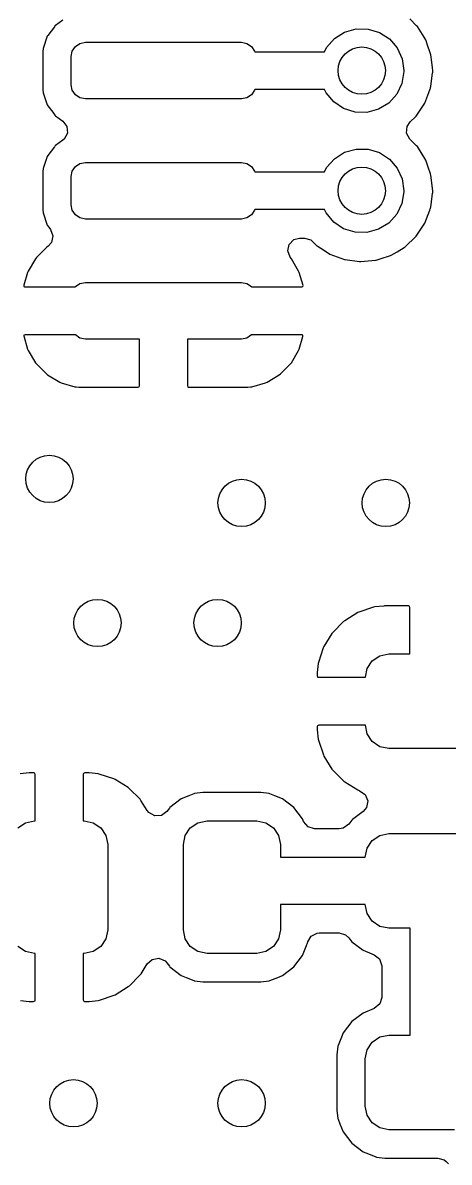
# Model space of a CAD drawing. Extents: x 0.02 to 3.18, y 0.02 to 2.78.
# Drawn here: x 0.8289 to 1.0064, y 1.5355 to 2.0099 of the extents above; entities that cross this region are included whole.
import ezdxf

# ---------------------------------------------------------------- set-up
doc = ezdxf.new("R2010")
doc.units = 0
doc.header["$MEASUREMENT"] = 0
doc.layers.add('BLACK', color=7, linetype='CONTINUOUS')

msp = doc.modelspace()

# ---------------------------------------------------------------- linework, layer by layer
at = {"layer": 'BLACK', "linetype": 'CONTINUOUS'}
for p, q in [((0.842057, 2.00829), (0.839329, 2.0046)), ((0.842278, 2.00859), (0.842057, 2.00829)), ((0.842576, 2.00881), (0.842278, 2.00859)), ((0.845556, 2.01101), (0.842576, 2.00881)), ((0.842576, 2.00881), (0.842576, 2.00881)), ((0.962846, 2.00599), (0.967622, 2.00736)), ((0.967622, 2.00736), (0.97259, 2.00733)), ((0.97259, 2.00733), (0.977349, 2.0059)), ((0.992828, 2.00867), (0.989998, 2.01152)), ((0.993147, 2.00835), (0.992828, 2.00867)), ((0.996637, 2.00276), (0.993147, 2.00835)), ((0.839109, 2.0043), (0.837342, 1.99927)), ((0.839329, 2.0046), (0.839109, 2.0043)), ((0.839329, 2.0046), (0.839329, 2.0046)), ((0.955357, 1.99962), (0.958645, 2.00334)), ((0.958645, 2.00334), (0.962846, 2.00599)), ((0.977349, 2.0059), (0.981517, 2.0032)), ((0.981517, 2.0032), (0.984759, 1.99944)), ((0.997394, 2.00059), (0.996637, 2.00276)), ((0.837342, 1.99927), (0.837224, 1.99802)), ((0.837224, 1.99802), (0.837224, 1.98198)), ((0.849055, 1.99591), (0.849505, 1.99817)), ((0.849505, 1.99817), (0.850785, 2.00008)), ((0.850785, 2.00008), (0.852701, 2.00136)), ((0.852701, 2.00136), (0.854961, 2.00181)), ((0.854961, 2.00181), (0.919921, 2.00181)), ((0.919921, 2.00181), (0.922181, 2.00136)), ((0.922181, 2.00136), (0.924097, 2.00008)), ((0.924097, 2.00008), (0.925377, 1.99817)), ((0.925377, 1.99817), (0.925435, 1.99787)), ((0.925435, 1.99787), (0.954538, 1.99787)), ((0.954538, 1.99787), (0.955357, 1.99962)), ((0.984759, 1.99944), (0.986815, 1.99492)), ((0.998505, 1.9974), (0.997394, 2.00059)), ((0.849055, 1.98409), (0.849055, 1.99591)), ((0.986815, 1.99492), (0.98752, 1.99)), ((0.998802, 1.99654), (0.998505, 1.9974)), ((0.999148, 1.99346), (0.998802, 1.99654)), ((0.999407, 1.99116), (0.999148, 1.99346)), ((0.987514, 1.98957), (0.98669, 1.98467)), ((0.98752, 1.99), (0.987514, 1.98957)), ((0.998708, 1.98337), (0.999503, 1.98902)), ((0.999536, 1.99), (0.999407, 1.99116)), ((0.999503, 1.98902), (0.999525, 1.98918)), ((0.999503, 1.98902), (0.999503, 1.98902)), ((0.999525, 1.98918), (0.999536, 1.99)), ((0.849505, 1.98183), (0.849055, 1.98409)), ((0.98669, 1.98467), (0.984524, 1.9802)), ((0.998608, 1.98265), (0.998708, 1.98337)), ((0.837224, 1.98198), (0.837342, 1.98073)), ((0.837342, 1.98073), (0.839109, 1.9757)), ((0.850785, 1.97992), (0.849505, 1.98183)), ((0.852701, 1.97864), (0.850785, 1.97992)), ((0.854961, 1.97819), (0.852701, 1.97864)), ((0.922181, 1.97864), (0.919921, 1.97819)), ((0.924097, 1.97992), (0.922181, 1.97864)), ((0.925377, 1.98183), (0.924097, 1.97992)), ((0.925435, 1.98213), (0.925377, 1.98183)), ((0.954517, 1.98213), (0.925435, 1.98213)), ((0.955126, 1.98074), (0.954517, 1.98213)), ((0.958323, 1.97694), (0.955126, 1.98074)), ((0.984524, 1.9802), (0.981191, 1.97652)), ((0.99627, 1.9765), (0.997955, 1.98093)), ((0.997955, 1.98093), (0.99851, 1.9824)), ((0.99851, 1.9824), (0.998608, 1.98265)), ((0.99851, 1.9824), (0.99851, 1.9824)), ((0.839109, 1.9757), (0.839329, 1.9754)), ((0.839329, 1.9754), (0.839329, 1.9754)), ((0.839329, 1.9754), (0.841359, 1.97265)), ((0.919921, 1.97819), (0.854961, 1.97819)), ((0.962458, 1.97419), (0.958323, 1.97694)), ((0.967199, 1.97271), (0.962458, 1.97419)), ((0.976958, 1.97392), (0.972165, 1.97261)), ((0.981191, 1.97652), (0.976958, 1.97392)), ((0.992626, 1.97101), (0.99627, 1.9765)), ((0.841359, 1.97265), (0.842278, 1.97141)), ((0.842278, 1.97141), (0.842576, 1.97119)), ((0.842576, 1.97119), (0.842576, 1.97119)), ((0.842576, 1.97119), (0.845556, 1.96899)), ((0.845556, 1.96899), (0.847245, 1.96676)), ((0.972165, 1.97261), (0.967199, 1.97271)), ((0.990097, 1.96861), (0.992425, 1.97082)), ((0.992425, 1.97082), (0.992626, 1.97101)), ((0.992425, 1.97082), (0.992425, 1.97082)), ((0.847245, 1.96676), (0.847462, 1.96398)), ((0.988667, 1.96398), (0.988876, 1.96676)), ((0.988876, 1.96676), (0.990097, 1.96861)), ((0.845556, 1.96101), (0.842576, 1.95881)), ((0.846139, 1.96151), (0.845556, 1.96101)), ((0.847462, 1.96398), (0.846139, 1.96151)), ((0.989998, 1.96152), (0.988667, 1.96398)), ((0.992748, 1.95875), (0.989998, 1.96152)), ((0.842057, 1.95829), (0.839329, 1.9546)), ((0.842278, 1.95859), (0.842057, 1.95829)), ((0.842576, 1.95881), (0.842278, 1.95859)), ((0.842576, 1.95881), (0.842576, 1.95881)), ((0.958645, 1.95334), (0.962846, 1.95599)), ((0.962846, 1.95599), (0.967622, 1.95736)), ((0.967622, 1.95736), (0.97259, 1.95733)), ((0.97259, 1.95733), (0.977349, 1.9559)), ((0.977349, 1.9559), (0.981517, 1.9532)), ((0.993147, 1.95835), (0.992748, 1.95875)), ((0.996637, 1.95276), (0.993147, 1.95835)), ((0.839109, 1.9543), (0.837342, 1.94927)), ((0.839329, 1.9546), (0.839109, 1.9543)), ((0.839329, 1.9546), (0.839329, 1.9546)), ((0.849505, 1.94817), (0.850785, 1.95008)), ((0.850785, 1.95008), (0.852701, 1.95136)), ((0.852701, 1.95136), (0.854961, 1.95181)), ((0.854961, 1.95181), (0.919921, 1.95181)), ((0.919921, 1.95181), (0.922181, 1.95136)), ((0.922181, 1.95136), (0.924097, 1.95008)), ((0.924097, 1.95008), (0.925377, 1.94817)), ((0.955357, 1.94962), (0.958645, 1.95334)), ((0.981517, 1.9532), (0.984759, 1.94944)), ((0.997672, 1.94979), (0.996637, 1.95276)), ((0.837342, 1.94927), (0.837224, 1.94802)), ((0.837224, 1.94802), (0.837224, 1.93198)), ((0.849055, 1.94591), (0.849505, 1.94817)), ((0.849055, 1.93409), (0.849055, 1.94591)), ((0.925377, 1.94817), (0.925435, 1.94787)), ((0.925435, 1.94787), (0.954538, 1.94787)), ((0.954538, 1.94787), (0.955357, 1.94962)), ((0.984759, 1.94944), (0.986815, 1.94492)), ((0.998612, 1.94709), (0.997672, 1.94979)), ((0.998802, 1.94654), (0.998612, 1.94709)), ((0.999536, 1.94), (0.998802, 1.94654)), ((0.986815, 1.94492), (0.98752, 1.94)), ((0.987514, 1.93957), (0.98669, 1.93467)), ((0.98752, 1.94), (0.987514, 1.93957)), ((0.998813, 1.93411), (0.999503, 1.93902)), ((0.999503, 1.93902), (0.999525, 1.93918)), ((0.999503, 1.93902), (0.999503, 1.93902)), ((0.999525, 1.93918), (0.999536, 1.94)), ((0.837224, 1.93198), (0.837342, 1.93073)), ((0.849505, 1.93183), (0.849055, 1.93409)), ((0.850785, 1.92992), (0.849505, 1.93183)), ((0.925377, 1.93183), (0.924097, 1.92992)), ((0.925435, 1.93213), (0.925377, 1.93183)), ((0.954517, 1.93213), (0.925435, 1.93213)), ((0.955126, 1.93074), (0.954517, 1.93213)), ((0.98669, 1.93467), (0.984524, 1.9302)), ((0.99627, 1.9265), (0.998306, 1.93186)), ((0.998306, 1.93186), (0.99851, 1.9324)), ((0.99851, 1.9324), (0.998608, 1.93265)), ((0.99851, 1.9324), (0.99851, 1.9324)), ((0.998608, 1.93265), (0.998813, 1.93411)), ((0.837342, 1.93073), (0.839109, 1.9257)), ((0.852701, 1.92864), (0.850785, 1.92992)), ((0.854961, 1.92819), (0.852701, 1.92864)), ((0.919921, 1.92819), (0.854961, 1.92819)), ((0.922181, 1.92864), (0.919921, 1.92819)), ((0.924097, 1.92992), (0.922181, 1.92864)), ((0.958323, 1.92694), (0.955126, 1.93074)), ((0.962458, 1.92419), (0.958323, 1.92694)), ((0.981191, 1.92652), (0.976958, 1.92392)), ((0.984524, 1.9302), (0.981191, 1.92652)), ((0.992626, 1.92101), (0.99627, 1.9265)), ((0.839109, 1.9257), (0.839329, 1.9254)), ((0.839329, 1.9254), (0.839329, 1.9254)), ((0.839329, 1.9254), (0.840509, 1.92381)), ((0.840509, 1.92381), (0.841469, 1.92118)), ((0.967199, 1.92271), (0.962458, 1.92419)), ((0.972165, 1.92261), (0.967199, 1.92271)), ((0.976958, 1.92392), (0.972165, 1.92261)), ((0.839472, 1.91689), (0.838736, 1.91632)), ((0.840857, 1.91845), (0.839411, 1.91697)), ((0.839411, 1.91697), (0.839472, 1.91689)), ((0.841469, 1.92118), (0.840857, 1.91845)), ((0.939184, 1.9149), (0.939731, 1.91764)), ((0.939731, 1.91764), (0.941673, 1.91965)), ((0.941673, 1.91965), (0.944125, 1.9203)), ((0.944125, 1.9203), (0.946119, 1.9203)), ((0.946119, 1.9203), (0.948801, 1.91951)), ((0.948801, 1.91951), (0.949687, 1.91878)), ((0.949687, 1.91878), (0.951173, 1.91724)), ((0.951173, 1.91724), (0.951405, 1.91709)), ((0.951405, 1.91709), (0.951405, 1.91709)), ((0.951405, 1.91709), (0.954486, 1.91507)), ((0.987858, 1.91647), (0.992626, 1.92101)), ((0.834549, 1.91213), (0.83417, 1.91164)), ((0.838736, 1.91632), (0.834549, 1.91213)), ((0.940205, 1.91229), (0.939184, 1.9149)), ((0.940712, 1.91164), (0.940205, 1.91229)), ((0.954486, 1.91507), (0.956683, 1.91364)), ((0.956683, 1.91364), (0.962855, 1.91134)), ((0.977641, 1.91162), (0.981938, 1.91302)), ((0.981938, 1.91302), (0.982201, 1.9131)), ((0.981938, 1.91302), (0.981938, 1.91302)), ((0.982201, 1.9131), (0.98473, 1.91461)), ((0.98473, 1.91461), (0.987619, 1.91633)), ((0.987619, 1.91633), (0.987858, 1.91647)), ((0.987619, 1.91633), (0.987619, 1.91633)), ((0.83417, 1.91164), (0.831156, 1.90654)), ((0.943726, 1.90654), (0.940712, 1.91164)), ((0.962855, 1.91134), (0.963129, 1.9113)), ((0.963129, 1.9113), (0.963129, 1.9113)), ((0.963129, 1.9113), (0.969107, 1.91051)), ((0.969107, 1.91051), (0.969107, 1.91051)), ((0.969107, 1.91051), (0.969381, 1.91047)), ((0.969381, 1.91047), (0.969657, 1.9105)), ((0.969657, 1.9105), (0.969658, 1.9105)), ((0.969658, 1.9105), (0.975663, 1.91104)), ((0.975663, 1.91104), (0.975939, 1.91107)), ((0.975939, 1.91107), (0.977641, 1.91162)), ((0.83091, 1.90598), (0.829372, 1.90068)), ((0.831156, 1.90654), (0.83091, 1.90598)), ((0.943972, 1.90598), (0.943726, 1.90654)), ((0.945573, 1.90047), (0.943972, 1.90598)), ((0.829372, 1.90068), (0.829374, 1.90013)), ((0.829374, 1.90013), (0.82966, 1.9)), ((0.82966, 1.9), (0.85073, 1.9)), ((0.85073, 1.9), (0.850785, 1.90008)), ((0.850785, 1.90008), (0.852701, 1.90136)), ((0.852701, 1.90136), (0.854961, 1.90181)), ((0.854961, 1.90181), (0.919921, 1.90181)), ((0.919921, 1.90181), (0.922181, 1.90136)), ((0.922181, 1.90136), (0.924097, 1.90008)), ((0.924097, 1.90008), (0.924151, 1.9)), ((0.924151, 1.9), (0.944995, 1.9)), ((0.944995, 1.9), (0.945528, 1.90016)), ((0.945528, 1.90016), (0.945573, 1.90047)), ((0.829354, 1.87984), (0.829309, 1.87953)), ((0.829309, 1.87953), (0.83091, 1.87402)), ((0.829887, 1.88), (0.829354, 1.87984)), ((0.85073, 1.88), (0.829887, 1.88)), ((0.850785, 1.87992), (0.85073, 1.88)), ((0.852701, 1.87864), (0.850785, 1.87992)), ((0.924097, 1.87992), (0.922181, 1.87864)), ((0.924151, 1.88), (0.924097, 1.87992)), ((0.945222, 1.88), (0.924151, 1.88)), ((0.943972, 1.87402), (0.945509, 1.87932)), ((0.945508, 1.87987), (0.945222, 1.88)), ((0.945509, 1.87932), (0.945508, 1.87987)), ((0.854961, 1.87819), (0.852701, 1.87864)), ((0.877441, 1.87819), (0.854961, 1.87819)), ((0.877441, 1.85872), (0.877441, 1.87819)), ((0.919921, 1.87819), (0.897441, 1.87819)), ((0.897441, 1.87819), (0.897441, 1.8589)), ((0.922181, 1.87864), (0.919921, 1.87819)), ((0.83091, 1.87402), (0.831156, 1.87346)), ((0.831156, 1.87346), (0.83417, 1.86836)), ((0.940712, 1.86836), (0.943726, 1.87346)), ((0.943726, 1.87346), (0.943972, 1.87402)), ((0.83417, 1.86836), (0.834549, 1.86787)), ((0.834549, 1.86787), (0.838736, 1.86368)), ((0.936146, 1.86368), (0.940333, 1.86787)), ((0.940333, 1.86787), (0.940712, 1.86836)), ((0.838736, 1.86368), (0.839225, 1.8633)), ((0.839225, 1.8633), (0.844322, 1.86029)), ((0.844322, 1.86029), (0.84489, 1.86004)), ((0.84489, 1.86004), (0.850632, 1.85838)), ((0.924249, 1.85838), (0.929992, 1.86004)), ((0.929992, 1.86004), (0.93056, 1.86029)), ((0.93056, 1.86029), (0.935657, 1.8633)), ((0.935657, 1.8633), (0.936146, 1.86368)), ((0.850632, 1.85838), (0.851129, 1.85828)), ((0.851129, 1.85828), (0.852247, 1.8582)), ((0.852247, 1.8582), (0.852441, 1.85819)), ((0.852441, 1.85819), (0.876728, 1.85819)), ((0.876728, 1.85819), (0.877328, 1.85837)), ((0.877328, 1.85837), (0.877375, 1.85842)), ((0.877375, 1.85842), (0.877441, 1.85872)), ((0.897441, 1.8589), (0.897617, 1.8583)), ((0.897617, 1.8583), (0.897672, 1.85825)), ((0.897672, 1.85825), (0.897974, 1.85819)), ((0.897974, 1.85819), (0.92244, 1.85819)), ((0.92244, 1.85819), (0.922635, 1.8582)), ((0.922635, 1.8582), (0.923753, 1.85828)), ((0.923753, 1.85828), (0.924249, 1.85838)), ((0.974898, 1.76657), (0.968827, 1.76454)), ((0.975425, 1.76668), (0.974898, 1.76657)), ((0.979188, 1.76707), (0.975425, 1.76668)), ((0.979445, 1.76709), (0.979188, 1.76707)), ((0.989467, 1.76709), (0.979445, 1.76709)), ((0.989769, 1.76702), (0.989467, 1.76709)), ((0.989824, 1.76697), (0.989769, 1.76702)), ((0.99, 1.76637), (0.989824, 1.76697)), ((0.99, 1.74709), (0.99, 1.76637)), ((0.962433, 1.76059), (0.957924, 1.75607)), ((0.962882, 1.76094), (0.962433, 1.76059)), ((0.968309, 1.7643), (0.962882, 1.76094)), ((0.968827, 1.76454), (0.968309, 1.7643)), ((0.957569, 1.75562), (0.95422, 1.75019)), ((0.957924, 1.75607), (0.957569, 1.75562)), ((0.953978, 1.74967), (0.951963, 1.74359)), ((0.95422, 1.75019), (0.953978, 1.74967)), ((0.974339, 1.7442), (0.977533, 1.74634)), ((0.977533, 1.74634), (0.981299, 1.74709)), ((0.981299, 1.74709), (0.99, 1.74709)), ((0.95185, 1.74307), (0.95147, 1.73935)), ((0.951963, 1.74359), (0.95185, 1.74307)), ((0.972206, 1.74101), (0.974339, 1.7442)), ((0.95147, 1.73935), (0.951457, 1.7391)), ((0.951457, 1.7391), (0.951457, 1.73811)), ((0.951457, 1.73811), (0.951633, 1.73751)), ((0.951633, 1.73751), (0.951688, 1.73747)), ((0.951688, 1.73747), (0.95199, 1.7374)), ((0.95199, 1.7374), (0.971488, 1.7374)), ((0.971488, 1.7374), (0.972206, 1.74101)), ((0.951523, 1.71717), (0.951457, 1.71687)), ((0.951457, 1.71687), (0.951457, 1.7157)), ((0.951457, 1.7157), (0.95147, 1.71545)), ((0.95147, 1.71545), (0.951861, 1.71168)), ((0.95157, 1.71723), (0.951523, 1.71717)), ((0.95217, 1.7174), (0.95157, 1.71723)), ((0.971488, 1.7174), (0.95217, 1.7174)), ((0.972206, 1.71379), (0.971488, 1.7174)), ((0.974339, 1.7106), (0.972206, 1.71379)), ((0.951861, 1.71168), (0.951974, 1.71116)), ((0.951974, 1.71116), (0.954, 1.70509)), ((0.977533, 1.70847), (0.974339, 1.7106)), ((0.981299, 1.70772), (0.977533, 1.70847)), ((0.954, 1.70509), (0.954243, 1.70457)), ((0.954243, 1.70457), (0.957601, 1.69914)), ((1.0187, 1.70772), (0.981299, 1.70772)), ((0.957601, 1.69914), (0.957957, 1.69869)), ((0.957957, 1.69869), (0.962474, 1.69418)), ((0.831629, 1.69755), (0.827866, 1.69716)), ((0.831886, 1.69756), (0.831629, 1.69755)), ((0.833541, 1.69756), (0.831886, 1.69756)), ((0.833844, 1.69749), (0.833541, 1.69756)), ((0.833899, 1.69745), (0.833844, 1.69749)), ((0.834075, 1.69685), (0.833899, 1.69745)), ((0.834075, 1.67756), (0.834075, 1.69685)), ((0.854141, 1.69733), (0.854075, 1.69703)), ((0.854075, 1.69703), (0.854075, 1.67756)), ((0.854188, 1.69738), (0.854141, 1.69733)), ((0.854788, 1.69756), (0.854188, 1.69738)), ((0.856266, 1.69756), (0.854788, 1.69756)), ((0.856518, 1.69755), (0.856266, 1.69756)), ((0.860233, 1.69717), (0.856518, 1.69755)), ((0.860759, 1.69705), (0.860233, 1.69717)), ((0.866834, 1.69504), (0.860759, 1.69705)), ((0.867353, 1.6948), (0.866834, 1.69504)), ((0.872786, 1.69145), (0.867353, 1.6948)), ((0.962474, 1.69418), (0.962923, 1.69383)), ((0.962923, 1.69383), (0.968356, 1.69048)), ((0.873235, 1.69109), (0.872786, 1.69145)), ((0.877752, 1.68658), (0.873235, 1.69109)), ((0.903907, 1.68939), (0.900372, 1.68896)), ((0.927944, 1.68939), (0.903907, 1.68939)), ((0.931478, 1.68896), (0.927944, 1.68939)), ((0.968356, 1.69048), (0.968875, 1.69024)), ((0.968875, 1.69024), (0.969118, 1.69016)), ((0.969118, 1.69016), (0.971416, 1.68857)), ((0.878108, 1.68613), (0.877752, 1.68658)), ((0.880707, 1.68193), (0.878108, 1.68613)), ((0.894851, 1.68678), (0.890121, 1.68319)), ((0.898037, 1.68804), (0.894851, 1.68678)), ((0.900076, 1.68884), (0.898037, 1.68804)), ((0.900372, 1.68896), (0.900076, 1.68884)), ((0.900076, 1.68884), (0.900076, 1.68884)), ((0.931775, 1.68884), (0.931478, 1.68896)), ((0.933813, 1.68804), (0.931775, 1.68884)), ((0.931775, 1.68884), (0.931775, 1.68884)), ((0.936999, 1.68678), (0.933813, 1.68804)), ((0.941729, 1.68319), (0.936999, 1.68678)), ((0.971416, 1.68857), (0.972488, 1.68598)), ((0.972488, 1.68598), (0.971995, 1.68323)), ((0.881394, 1.68106), (0.880707, 1.68193)), ((0.883838, 1.6797), (0.881394, 1.68106)), ((0.886627, 1.67989), (0.883838, 1.6797)), ((0.888876, 1.68155), (0.886627, 1.67989)), ((0.889917, 1.68292), (0.888876, 1.68155)), ((0.890121, 1.68319), (0.889917, 1.68292)), ((0.945319, 1.67846), (0.941729, 1.68319)), ((0.970556, 1.6815), (0.966099, 1.67811)), ((0.971995, 1.68323), (0.970556, 1.6815)), ((0.82678, 1.67468), (0.829974, 1.67681)), ((0.829974, 1.67681), (0.83374, 1.67756)), ((0.83374, 1.67756), (0.834075, 1.67756)), ((0.854075, 1.67756), (0.854409, 1.67756)), ((0.854409, 1.67756), (0.858176, 1.67681)), ((0.858176, 1.67681), (0.861369, 1.67468)), ((0.898631, 1.67468), (0.901824, 1.67681)), ((0.901824, 1.67681), (0.905591, 1.67756)), ((0.905591, 1.67756), (0.92626, 1.67756)), ((0.92626, 1.67756), (0.930026, 1.67681)), ((0.930026, 1.67681), (0.93322, 1.67468)), ((0.945587, 1.67778), (0.945319, 1.67846)), ((0.945735, 1.67741), (0.945587, 1.67778)), ((0.947665, 1.67506), (0.945735, 1.67741)), ((0.950347, 1.67427), (0.947665, 1.67506)), ((0.964557, 1.67623), (0.962308, 1.67457)), ((0.964566, 1.67624), (0.964557, 1.67623)), ((0.96583, 1.67791), (0.964566, 1.67624)), ((0.966099, 1.67811), (0.96583, 1.67791)), ((0.966099, 1.67811), (0.966099, 1.67811)), ((0.861369, 1.67468), (0.863503, 1.67148)), ((0.863503, 1.67148), (0.864252, 1.66772)), ((0.895748, 1.66772), (0.896497, 1.67148)), ((0.896497, 1.67148), (0.898631, 1.67468)), ((0.93322, 1.67468), (0.935353, 1.67148)), ((0.935353, 1.67148), (0.936102, 1.66772)), ((0.960605, 1.67427), (0.950347, 1.67427)), ((0.962308, 1.67457), (0.960605, 1.67427)), ((0.974339, 1.6694), (0.977533, 1.67153)), ((0.977533, 1.67153), (0.981299, 1.67228)), ((0.981299, 1.67228), (1.0187, 1.67228)), ((0.864252, 1.66772), (0.864252, 1.63228)), ((0.895748, 1.63228), (0.895748, 1.66772)), ((0.936102, 1.66772), (0.936102, 1.66244)), ((0.971457, 1.66244), (0.972206, 1.66621)), ((0.972206, 1.66621), (0.974339, 1.6694)), ((0.936102, 1.66244), (0.971457, 1.66244)), ((0.971457, 1.64276), (0.936102, 1.64276)), ((0.936102, 1.64276), (0.936102, 1.63228)), ((0.972206, 1.63899), (0.971457, 1.64276)), ((0.974339, 1.6358), (0.972206, 1.63899)), ((0.864252, 1.63228), (0.863503, 1.62852)), ((0.896497, 1.62852), (0.895748, 1.63228)), ((0.936102, 1.63228), (0.935353, 1.62852)), ((0.977533, 1.63366), (0.974339, 1.6358)), ((0.981299, 1.63291), (0.977533, 1.63366)), ((0.990157, 1.63291), (0.981299, 1.63291)), ((0.990157, 1.58839), (0.990157, 1.63291)), ((0.863503, 1.62852), (0.861369, 1.62532)), ((0.898631, 1.62532), (0.896497, 1.62852)), ((0.935353, 1.62852), (0.93322, 1.62532)), ((0.947527, 1.62724), (0.948917, 1.62959)), ((0.948917, 1.62959), (0.951415, 1.63085)), ((0.951415, 1.63085), (0.952302, 1.63093)), ((0.952302, 1.63093), (0.960605, 1.63093)), ((0.960605, 1.63093), (0.963287, 1.63014)), ((0.963287, 1.63014), (0.964557, 1.62896)), ((0.964557, 1.62896), (0.96583, 1.62729)), ((0.829974, 1.62319), (0.82678, 1.62532)), ((0.83374, 1.62244), (0.829974, 1.62319)), ((0.858176, 1.62319), (0.854409, 1.62244)), ((0.861369, 1.62532), (0.858176, 1.62319)), ((0.901824, 1.62319), (0.898631, 1.62532)), ((0.905591, 1.62244), (0.901824, 1.62319)), ((0.930026, 1.62319), (0.92626, 1.62244)), ((0.93322, 1.62532), (0.930026, 1.62319)), ((0.945319, 1.62154), (0.946947, 1.62565)), ((0.946947, 1.62565), (0.947388, 1.62677)), ((0.947388, 1.62677), (0.947505, 1.62707)), ((0.947388, 1.62677), (0.947388, 1.62677)), ((0.947505, 1.62707), (0.947527, 1.62724)), ((0.96583, 1.62729), (0.97056, 1.6237)), ((0.97056, 1.6237), (0.974246, 1.62224)), ((0.834075, 1.62244), (0.83374, 1.62244)), ((0.834075, 1.60297), (0.834075, 1.62244)), ((0.854409, 1.62244), (0.854075, 1.62244)), ((0.854075, 1.62244), (0.854075, 1.60315)), ((0.87814, 1.61391), (0.8807, 1.61806)), ((0.8807, 1.61806), (0.882778, 1.61993)), ((0.882778, 1.61993), (0.885536, 1.62038)), ((0.885536, 1.62038), (0.8881, 1.61927)), ((0.8881, 1.61927), (0.888874, 1.61846)), ((0.888874, 1.61846), (0.889917, 1.61708)), ((0.92626, 1.62244), (0.905591, 1.62244)), ((0.941729, 1.61681), (0.945319, 1.62154)), ((0.974246, 1.62224), (0.975192, 1.62186)), ((0.975192, 1.62186), (0.977396, 1.62014)), ((0.977396, 1.62014), (0.978327, 1.61725)), ((0.873276, 1.60894), (0.877785, 1.61346)), ((0.877785, 1.61346), (0.87814, 1.61391)), ((0.889917, 1.61708), (0.889917, 1.61708)), ((0.889917, 1.61708), (0.890121, 1.61681)), ((0.890121, 1.61681), (0.894851, 1.61322)), ((0.894851, 1.61322), (0.896849, 1.61243)), ((0.935001, 1.61243), (0.936999, 1.61322)), ((0.936999, 1.61322), (0.941729, 1.61681)), ((0.978327, 1.61725), (0.978327, 1.60405)), ((0.8674, 1.60523), (0.872827, 1.60859)), ((0.872827, 1.60859), (0.873276, 1.60894)), ((0.896849, 1.61243), (0.900076, 1.61116)), ((0.900076, 1.61116), (0.900076, 1.61116)), ((0.900076, 1.61116), (0.900372, 1.61104)), ((0.900372, 1.61104), (0.903907, 1.61061)), ((0.903907, 1.61061), (0.927944, 1.61061)), ((0.927944, 1.61061), (0.931478, 1.61104)), ((0.931478, 1.61104), (0.931775, 1.61116)), ((0.931775, 1.61116), (0.935001, 1.61243)), ((0.931775, 1.61116), (0.931775, 1.61116)), ((0.860811, 1.60296), (0.866881, 1.60498)), ((0.866881, 1.60498), (0.8674, 1.60523)), ((0.978327, 1.60405), (0.977539, 1.60137)), ((0.827917, 1.60283), (0.831631, 1.60245)), ((0.831631, 1.60245), (0.831884, 1.60244)), ((0.831884, 1.60244), (0.833362, 1.60244)), ((0.833362, 1.60244), (0.833962, 1.60262)), ((0.833962, 1.60262), (0.834009, 1.60267)), ((0.834009, 1.60267), (0.834075, 1.60297)), ((0.854075, 1.60315), (0.854251, 1.60255)), ((0.854251, 1.60255), (0.854306, 1.60251)), ((0.854306, 1.60251), (0.854608, 1.60244)), ((0.854608, 1.60244), (0.856264, 1.60244)), ((0.856264, 1.60244), (0.85652, 1.60245)), ((0.85652, 1.60245), (0.860284, 1.60284)), ((0.860284, 1.60284), (0.860811, 1.60296)), ((0.975192, 1.59944), (0.97056, 1.5976)), ((0.977539, 1.60137), (0.975192, 1.59944)), ((0.97056, 1.5976), (0.96583, 1.59401)), ((0.96583, 1.59401), (0.96224, 1.58928)), ((0.96156, 1.58757), (0.960191, 1.58411)), ((0.96224, 1.58928), (0.96156, 1.58757)), ((0.972206, 1.58231), (0.974339, 1.5855)), ((0.974339, 1.5855), (0.977533, 1.58764)), ((0.977533, 1.58764), (0.981299, 1.58839)), ((0.981299, 1.58839), (0.990157, 1.58839)), ((0.960054, 1.58376), (0.959626, 1.58023)), ((0.959626, 1.58023), (0.959626, 1.55717)), ((0.960191, 1.58411), (0.960054, 1.58376)), ((0.971457, 1.57854), (0.972206, 1.58231)), ((0.971457, 1.55886), (0.971457, 1.57854)), ((0.959626, 1.55717), (0.960054, 1.55364)), ((0.972206, 1.55509), (0.971457, 1.55886)), ((0.960054, 1.55364), (0.960171, 1.55334)), ((0.960171, 1.55334), (0.960171, 1.55334)), ((0.960171, 1.55334), (0.960932, 1.55142)), ((0.974339, 1.5519), (0.972206, 1.55509)), ((0.977533, 1.54976), (0.974339, 1.5519)), ((0.960932, 1.55142), (0.96224, 1.54812)), ((0.96224, 1.54812), (0.96583, 1.54339)), ((0.981299, 1.54902), (0.977533, 1.54976)), ((1.00855, 1.54902), (0.981299, 1.54902)), ((0.96583, 1.54339), (0.97056, 1.5398)), ((0.97056, 1.5398), (0.972729, 1.53894)), ((0.972729, 1.53894), (0.975784, 1.53773)), ((0.975784, 1.53773), (0.975784, 1.53773)), ((0.975784, 1.53773), (0.976081, 1.53761)), ((0.976081, 1.53761), (0.979615, 1.53719)), ((0.979615, 1.53719), (1.00159, 1.53719)), ((1.00159, 1.53719), (1.00428, 1.5364)), ((1.00428, 1.5364), (1.0051, 1.53573)), ((1.0051, 1.53573), (1.00603, 1.53481))]:
    msp.add_line(p, q, dxfattribs=at)
at = {"layer": 'BLACK'}
for centre in [(0.97, 1.99), (0.97, 1.94), (0.84, 1.82), (0.92, 1.81), (0.98, 1.81), (0.86, 1.76), (0.91, 1.76), (0.85, 1.56), (0.92, 1.56)]:
    msp.add_circle(centre, 0.009843, dxfattribs=at)

doc.saveas('drawing.dxf')
